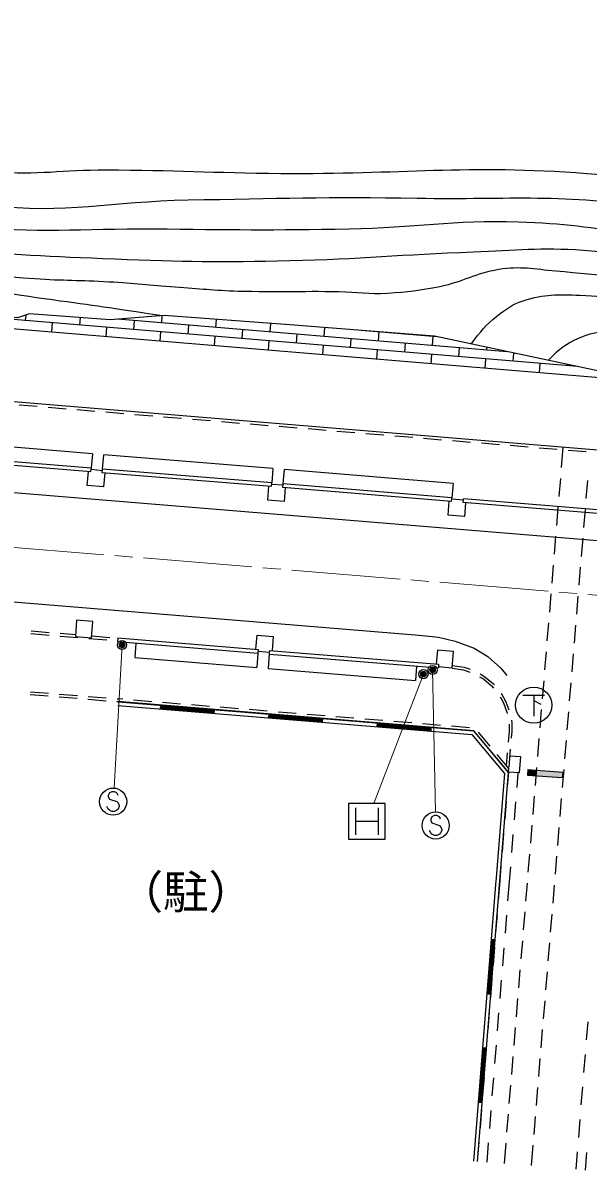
# Model space of a CAD drawing. Units: millimetres, scale not verified. Extents: x 40000 to 680000, y 20000 to 380000.
# Drawn here: x 295946 to 327136, y 255882 to 319175 of the extents above; entities that cross this region are included whole.
import ezdxf
from ezdxf.enums import TextEntityAlignment as Align

# ---------------------------------------------------------------- set-up
doc = ezdxf.new("R2010")
doc.units = ezdxf.units.MM
doc.header["$LTSCALE"] = 1000
doc.header["$PDMODE"] = 32
doc.header["$PDSIZE"] = 500
doc.linetypes.add('CHAIN', pattern=[18.5, 12, -1.5, 3.5, -1.5])
for name, color, linetype, lineweight in [('M-BGD', 7, 'Continuous', 25), ('M-BGD-EXST', 7, 'Continuous', 25), ('M-BMK', 2, 'CHAIN', 13), ('M-STR-HTXT', 7, 'Continuous', 13), ('M-STR-STRC', 7, 'Continuous', 25)]:
    doc.layers.add(name, color=color, linetype=linetype, lineweight=lineweight)
doc.styles.add('ＭＳ ゴシック', font='')
doc.styles.get('ＭＳ ゴシック').set_extended_font_data('MS Gothic')

msp = doc.modelspace()

# ---------------------------------------------------------------- hatches: boundary and pattern name
at = {"layer": 'M-STR-STRC'}
for points in [[(323816, 277977), (323794, 277678), (324276, 277642), (324300, 277941)], [(324300, 277941), (324276, 277642), (325715, 277533), (325738, 277833)]]:
    msp.add_hatch(color=256, dxfattribs=at).paths.add_polyline_path(points)

# ---------------------------------------------------------------- linework, layer by layer
at = {"layer": 'M-BGD'}
for p, q in [((326551, 300212), (285155, 303657)), ((296089, 302747), (296115, 303060)), ((297543, 302124), (297584, 302622)), ((299079, 302498), (299114, 302916)), ((322674, 301036), (301163, 302826)), ((302069, 302249), (302110, 302747)), ((303605, 302623), (303638, 303026)), ((306594, 302374), (306631, 302819)), ((309584, 302126), (309623, 302597)), ((300532, 301875), (300574, 302374)), ((303522, 301626), (303563, 302125)), ((305058, 302000), (305100, 302499)), ((308048, 301752), (308089, 302250)), ((311038, 301503), (311079, 302001)), ((312574, 301877), (312615, 302366)), ((318796, 301861), (314614, 302209)), ((315564, 301628), (315605, 302126)), ((317100, 302002), (317101, 302013)), ((378067, 291448), (252902, 301768)), ((306512, 301378), (306553, 301876)), ((309501, 301129), (309543, 301627)), ((312491, 300880), (312532, 301378)), ((314027, 301254), (314069, 301752)), ((317017, 301005), (317058, 301504)), ((318553, 301379), (318595, 301878)), ((315481, 300631), (315522, 301130)), ((318470, 300383), (318512, 300881)), ((320007, 300757), (320048, 301255)), ((321543, 301130), (321555, 301274)), ((322996, 300508), (323034, 300960)), ((321460, 300134), (321501, 300632)), ((324450, 299885), (324491, 300383)), ((325986, 300259), (325992, 300331)), ((296731, 298004), (295734, 298086)), ((298326, 297872), (297329, 297954)), ((299920, 297741), (298924, 297823)), ((301515, 297609), (300518, 297691)), ((303109, 297478), (302113, 297560)), ((304704, 297346), (303707, 297428)), ((306299, 297215), (305302, 297297)), ((307893, 297083), (306897, 297165)), ((309488, 296952), (308491, 297034)), ((311082, 296820), (310086, 296902)), ((312677, 296689), (311680, 296771)), ((314272, 296557), (313275, 296640)), ((315866, 296426), (314870, 296508)), ((317461, 296294), (316464, 296377)), ((319055, 296163), (318059, 296245)), ((299779, 295408), (290454, 296169)), ((320650, 296032), (319653, 296114)), ((322245, 295900), (321248, 295982)), ((323839, 295769), (322842, 295851)), ((325434, 295637), (324437, 295719)), ((325673, 294643), (325766, 295774)), ((327028, 295506), (326032, 295588)), ((299697, 294411), (290372, 295173)), ((299714, 294611), (290389, 295372)), ((299779, 295408), (299714, 294611)), ((300343, 294555), (300407, 295352)), ((309742, 294599), (300407, 295352)), ((299697, 294411), (299714, 294611)), ((299708, 294548), (300337, 294489)), ((300326, 294355), (300343, 294555)), ((309662, 293602), (300326, 294355)), ((309678, 293802), (300343, 294555)), ((300462, 294344), (300390, 293578)), ((309742, 294599), (309678, 293802)), ((310314, 293743), (310380, 294541)), ((319684, 293766), (310380, 294541)), ((309662, 293602), (309678, 293802)), ((309672, 293735), (310309, 293683)), ((310297, 293544), (310314, 293743)), ((319618, 292969), (310314, 293743)), ((319684, 293766), (319618, 292969)), ((325542, 293048), (325624, 294045)), ((327037, 292931), (327119, 293928)), ((319601, 292770), (310297, 293544)), ((310424, 293533), (310363, 292777)), ((319601, 292770), (319618, 292969)), ((319613, 292915), (320255, 292863)), ((320242, 292716), (320259, 292915)), ((334669, 291533), (320242, 292716)), ((334685, 291733), (320259, 292915)), ((320373, 292705), (320311, 291948)), ((325411, 291454), (325493, 292450)), ((326906, 291337), (326988, 292333)), ((325280, 289859), (325362, 290856)), ((326775, 289742), (326857, 290739)), ((325149, 288265), (325231, 289261)), ((326644, 288147), (326726, 289144)), ((325018, 286670), (325100, 287667)), ((326513, 286553), (326595, 287549)), ((296388, 285479), (297385, 285398)), ((296400, 285628), (297397, 285547)), ((297995, 285499), (298849, 285429)), ((324887, 285075), (324968, 286072)), ((326382, 284958), (326464, 285955)), ((297983, 285349), (298979, 285268)), ((299577, 285219), (300574, 285138)), ((299745, 285356), (300742, 285275)), ((301185, 285239), (301169, 285040)), ((301169, 285040), (308914, 284406)), ((301172, 285090), (301173, 285090)), ((301185, 285239), (308930, 284605)), ((302182, 284957), (302116, 284157)), ((308806, 284615), (308870, 285401)), ((308914, 284406), (308849, 283615)), ((308930, 284605), (308914, 284406)), ((309549, 284445), (308921, 284496)), ((309538, 284356), (309473, 283558)), ((309562, 284554), (309538, 284356)), ((309546, 284355), (318874, 283589)), ((309562, 284554), (318890, 283789)), ((318822, 284568), (318754, 283800)), ((324755, 283481), (324837, 284477)), ((326251, 283364), (326333, 284360)), ((302116, 284157), (308849, 283615)), ((309473, 283558), (317603, 282887)), ((317669, 283688), (317603, 282887)), ((318890, 283789), (318874, 283589)), ((319637, 283571), (320268, 283476)), ((319659, 283719), (320304, 283622)), ((320304, 283622), (320633, 283511)), ((320268, 283476), (320610, 283360)), ((321149, 283102), (321356, 282979)), ((321175, 283261), (321443, 283102)), ((321356, 282979), (321810, 282601)), ((321443, 283102), (321916, 282708)), ((321810, 282601), (321919, 282473)), ((321916, 282708), (321963, 282652)), ((324624, 281886), (324706, 282883)), ((326120, 281769), (326202, 282766)), ((296346, 282125), (297343, 282043)), ((296359, 282274), (297355, 282193)), ((297941, 281994), (298938, 281912)), ((297953, 282144), (298950, 282062)), ((299536, 281863), (300532, 281781)), ((299548, 282013), (300545, 281931)), ((301130, 281732), (301201, 281726)), ((301143, 281882), (301214, 281876)), ((301200, 281716), (320818, 280111)), ((301458, 281856), (301214, 281876)), ((303052, 281725), (302056, 281807)), ((304647, 281595), (303650, 281676)), ((322276, 281994), (322462, 281658)), ((322340, 282187), (322598, 281721)), ((322462, 281658), (322677, 281094)), ((322598, 281721), (322765, 281284)), ((301184, 281517), (320718, 279918)), ((303534, 281525), (303518, 281326)), ((303521, 281366), (306511, 281121)), ((303524, 281406), (306514, 281161)), ((303528, 281446), (306518, 281201)), ((303531, 281486), (306521, 281241)), ((306242, 281464), (305245, 281546)), ((306508, 281081), (306524, 281281)), ((307836, 281334), (306840, 281415)), ((309431, 281203), (308434, 281285)), ((309514, 281036), (309498, 280837)), ((311026, 281073), (310029, 281154)), ((312620, 280942), (311624, 281024)), ((322677, 281094), (322679, 281082)), ((324493, 280291), (324575, 281288)), ((325989, 280174), (326071, 281171)), ((309501, 280877), (312491, 280632)), ((309504, 280916), (312494, 280672)), ((309508, 280956), (312498, 280712)), ((309511, 280996), (312501, 280751)), ((312488, 280592), (312504, 280791)), ((314215, 280812), (313218, 280893)), ((315810, 280681), (314813, 280763)), ((315494, 280547), (315478, 280347)), ((315484, 280427), (318474, 280182)), ((315488, 280467), (318478, 280222)), ((315491, 280507), (318481, 280262)), ((317404, 280551), (316408, 280632)), ((318999, 280420), (318002, 280502)), ((322779, 280491), (322778, 280102)), ((322903, 280702), (322929, 280561)), ((322929, 280561), (322928, 280095)), ((315481, 280387), (318471, 280142)), ((318468, 280103), (318484, 280302)), ((320594, 280290), (319597, 280371)), ((320718, 279918), (322527, 277756)), ((320818, 280111), (322733, 277822)), ((321729, 279272), (321087, 280039)), ((322778, 280102), (322727, 279493)), ((322928, 280095), (322895, 279706)), ((324362, 278697), (324444, 279693)), ((325858, 278580), (325940, 279576)), ((322755, 278044), (322114, 278811)), ((322677, 278895), (322618, 278208)), ((322845, 279108), (322761, 278112)), ((322814, 278740), (323407, 278692)), ((324231, 277102), (324313, 278099)), ((325727, 276985), (325809, 277982)), ((322527, 277756), (322048, 271777)), ((322733, 277822), (322253, 271843)), ((322745, 277844), (322680, 277036)), ((323263, 277802), (323198, 276994)), ((313926, 274124), (313926, 276124)), ((313926, 276124), (315926, 276124)), ((315926, 276124), (315926, 274124)), ((322616, 276239), (322536, 275242)), ((323134, 276197), (323054, 275200)), ((324100, 275508), (324182, 276504)), ((325596, 275390), (325677, 276387)), ((314301, 275874), (314301, 274374)), ((315551, 275874), (315551, 274374)), ((314301, 275124), (315551, 275124)), ((323969, 273913), (324051, 274910)), ((325464, 273796), (325546, 274792)), ((315926, 274124), (313926, 274124)), ((322472, 274444), (322392, 273447)), ((322990, 274403), (322910, 273406)), ((323838, 272318), (323920, 273315)), ((325333, 272201), (325415, 273198)), ((322328, 272650), (322263, 271842)), ((322847, 272608), (322782, 271801)), ((322054, 271859), (320813, 256377)), ((322253, 271843), (321013, 256361)), ((322263, 271842), (322178, 270780)), ((322782, 271801), (322697, 270738)), ((323707, 270724), (323789, 271720)), ((325202, 270607), (325284, 271603)), ((322114, 269982), (322035, 268986)), ((322633, 269941), (322553, 268944)), ((323576, 269129), (323658, 270126)), ((325071, 269012), (325153, 270009)), ((321833, 268601), (321593, 265610)), ((321873, 268597), (321633, 265607)), ((321913, 268594), (321673, 265604)), ((321953, 268591), (321713, 265601)), ((321993, 268588), (321793, 268604)), ((323445, 267534), (323527, 268531)), ((324940, 267417), (325022, 268414)), ((321971, 268188), (321891, 267191)), ((322489, 268147), (322409, 267150)), ((323314, 265940), (323396, 266936)), ((324809, 265823), (324891, 266819)), ((321827, 266394), (321747, 265397)), ((322345, 266352), (322265, 265356)), ((321554, 265613), (321753, 265597)), ((323183, 264345), (323264, 265342)), ((324678, 264228), (324760, 265225)), ((321683, 264600), (321603, 263603)), ((322201, 264558), (322121, 263561)), ((327053, 263065), (327133, 264062)), ((323051, 262751), (323133, 263747)), ((324547, 262633), (324629, 263630)), ((321539, 262805), (321459, 261809)), ((322057, 262764), (321978, 261767)), ((321354, 262620), (321114, 259629)), ((321394, 262617), (321154, 259626)), ((321433, 262613), (321194, 259623)), ((321473, 262610), (321234, 259620)), ((321513, 262607), (321314, 262623)), ((322920, 261156), (323002, 262153)), ((324416, 261039), (324498, 262035)), ((326909, 261271), (326989, 262267)), ((321395, 261011), (321315, 260014)), ((321914, 260970), (321834, 259973)), ((322789, 259561), (322871, 260558)), ((324285, 259444), (324367, 260441)), ((326764, 259476), (326845, 260473)), ((321074, 259633), (321274, 259617)), ((321252, 259217), (321172, 258220)), ((321770, 259175), (321690, 258179)), ((322658, 257967), (322740, 258963)), ((324154, 257850), (324236, 258846)), ((326620, 257682), (326700, 258679)), ((321108, 257423), (321023, 256361)), ((321626, 257381), (321541, 256319)), ((322516, 256238), (322609, 257369)), ((324012, 256126), (324105, 257252)), ((326479, 255923), (326556, 256885)), ((326997, 255882), (327075, 256843))]:
    msp.add_line(p, q, dxfattribs=at)
for points in [[(330429, 299388), (318655, 301891), (310669, 302519), (303737, 303034), (300754, 302793), (296314, 303126), (295641, 302900), (285423, 303757), (284060, 303246)], [(298841, 285319), (299737, 285253), (299803, 286149), (298907, 286215)]]:
    msp.add_lwpolyline(points, close=True, dxfattribs=at)
for points in [[(300390, 293578), (299498, 293662), (299569, 294422)], [(310363, 292777), (309463, 292850), (309525, 293613)], [(320311, 291948), (319416, 292021), (319478, 292780)], [(308870, 285401), (309763, 285329), (309700, 284543)], [(318880, 283665), (319634, 283598), (319713, 284489), (318822, 284568)], [(322738, 277831), (320823, 280121), (301201, 281726)], [(323407, 278692), (323335, 277796), (322739, 277844), (322755, 278044)]]:
    msp.add_lwpolyline(points, dxfattribs=at)
for points, knots in [([(262827, 319111), (264679, 317313), (265292, 316740), (267056, 315453), (268993, 314041), (270287, 313571), (272343, 312338), (274564, 311007), (275772, 310201), (278001, 308881), (279739, 307852), (280654, 307157), (282487, 306309), (284133, 305548), (285097, 305119), (286887, 304823), (288540, 304550), (289503, 304832), (291174, 304709), (293686, 304524), (295078, 304248), (297574, 303909), (299946, 303587), (300704, 303473), (303638, 303026)], [0, 0, 0, 0, 1, 1, 1, 2, 2, 2, 3, 3, 3, 4, 4, 4, 5, 5, 5, 6, 6, 6, 7, 7, 7, 8, 8, 8, 8]), ([(385199, 305648), (383104, 304819), (382431, 304573), (380784, 303634), (379368, 302827), (378766, 302055), (377312, 301319), (375909, 300610), (375036, 300357), (373497, 300033), (370951, 299499), (369455, 299575), (366854, 299562), (364685, 299551), (363486, 299898), (361325, 300076), (358732, 300291), (357276, 300361), (354681, 300548), (350780, 300828), (348568, 300741), (344694, 301276), (342345, 301601), (341080, 302071), (338779, 302648), (336100, 303320), (334663, 303946), (331964, 304534), (329419, 305089), (327958, 305256), (325363, 305477), (324134, 305582), (323423, 305766), (322206, 305566), (320899, 305351), (320245, 304893), (318948, 304623), (317835, 304392), (317197, 304318), (316062, 304252), (315014, 304190), (314426, 304320), (313376, 304338), (311211, 304373), (309997, 304303), (307833, 304366), (306469, 304406), (305708, 304498), (304346, 304595), (302917, 304697), (302119, 304789), (300689, 304880), (299095, 304982), (298196, 304936), (296603, 305052), (293083, 305309), (291116, 305556), (287630, 306109), (286296, 306321), (285550, 306483), (284258, 306881), (282687, 307365), (281845, 307780), (280401, 308567), (278924, 309371), (278217, 310022), (276772, 310881), (275084, 311885), (274061, 312310), (272371, 313310), (270639, 314335), (269677, 314927), (268028, 316082), (266878, 316887), (266200, 317301), (265142, 318225), (264755, 318563), (264616, 318678), (264170, 319111)], [0, 0, 0, 0, 1, 1, 1, 2, 2, 2, 3, 3, 3, 4, 4, 4, 5, 5, 5, 6, 6, 6, 7, 7, 7, 8, 8, 8, 9, 9, 9, 10, 10, 10, 11, 11, 11, 12, 12, 12, 13, 13, 13, 14, 14, 14, 15, 15, 15, 16, 16, 16, 17, 17, 17, 18, 18, 18, 19, 19, 19, 20, 20, 20, 21, 21, 21, 22, 22, 22, 23, 23, 23, 24, 24, 24, 25, 25, 25, 26, 26, 26, 26]), ([(265822, 319175), (269007, 316797), (269898, 316090), (272669, 314353), (274700, 313080), (275868, 312411), (277974, 311267), (279794, 310277), (280745, 309546), (282699, 308856), (286120, 307647), (288169, 307316), (291764, 306831), (295358, 306345), (297400, 306307), (301023, 306156), (304787, 305998), (306900, 305975), (310667, 306059), (314625, 306148), (316835, 306407), (320793, 306541), (323165, 306622), (324501, 306812), (326869, 306638), (330560, 306366), (332532, 305497), (336127, 304612), (338825, 303949), (340245, 303205), (342974, 302684), (345728, 302158), (347315, 302122), (350111, 301912), (353457, 301661), (355346, 301759), (358694, 301526), (361562, 301328), (363149, 300941), (366023, 300851), (368133, 300786), (369349, 300654), (371424, 301044), (373509, 301437), (374695, 301721), (376631, 302587), (378024, 303210), (378590, 303944), (379910, 304709), (380946, 305309), (381310, 305502), (382611, 306156)], [0, 0, 0, 0, 1, 1, 1, 2, 2, 2, 3, 3, 3, 4, 4, 4, 5, 5, 5, 6, 6, 6, 7, 7, 7, 8, 8, 8, 9, 9, 9, 10, 10, 10, 11, 11, 11, 12, 12, 12, 13, 13, 13, 14, 14, 14, 15, 15, 15, 16, 16, 16, 17, 17, 17, 17]), ([(380585, 306348), (378651, 305078), (378035, 304636), (376246, 303841), (374819, 303207), (374008, 302829), (372485, 302491), (370194, 301983), (368852, 301899), (366505, 301912), (363360, 301930), (361637, 302542), (358501, 302780), (356432, 302937), (355268, 302952), (353197, 303069), (350032, 303249), (348216, 302993), (345096, 303552), (341576, 304181), (339789, 305290), (336320, 306156), (333782, 306789), (332346, 307107), (329762, 307506), (327254, 307892), (325836, 308094), (323300, 308181), (319645, 308305), (317602, 307863), (313946, 307795), (309727, 307716), (307363, 307754), (303144, 307795), (299076, 307835), (296769, 307507), (292729, 307988), (289933, 308321), (288358, 308635), (285689, 309531), (283035, 310422), (281661, 311226), (279131, 312424), (276405, 313715), (274684, 314167), (272284, 315992), (271051, 316930), (270559, 317315), (269294, 318596)], [0, 0, 0, 0, 1, 1, 1, 2, 2, 2, 3, 3, 3, 4, 4, 4, 5, 5, 5, 6, 6, 6, 7, 7, 7, 8, 8, 8, 9, 9, 9, 10, 10, 10, 11, 11, 11, 12, 12, 12, 13, 13, 13, 14, 14, 14, 15, 15, 15, 16, 16, 16, 16]), ([(273152, 317897), (276688, 315588), (277913, 314911), (281156, 313364), (285951, 311077), (288803, 309748), (294079, 309121), (298345, 308614), (300778, 309335), (305073, 309410), (310007, 309496), (312773, 309591), (317707, 309507), (322872, 309419), (325828, 309805), (330919, 308928), (334774, 308265), (336777, 307214), (340563, 306228), (343039, 305583), (344396, 305048), (346928, 304685), (350817, 304126), (353033, 304094), (356958, 303913), (360194, 303765), (362014, 303710), (365252, 303817), (366874, 303870), (367789, 303895), (369398, 304106), (372307, 304488), (373383, 304990), (376631, 306131)], [0, 0, 0, 0, 1, 1, 1, 2, 2, 2, 3, 3, 3, 4, 4, 4, 5, 5, 5, 6, 6, 6, 7, 7, 7, 8, 8, 8, 9, 9, 9, 10, 10, 10, 11, 11, 11, 11]), ([(372774, 306421), (368378, 305648), (367039, 305406), (363323, 305167), (359714, 304935), (357669, 304878), (354065, 305167), (349719, 305516), (347328, 306157), (343070, 307096), (339644, 307852), (337812, 308632), (334391, 309410), (331545, 310057), (329971, 310632), (327061, 310857), (320489, 311365), (316776, 310796), (310184, 310857), (306417, 310892), (304308, 311036), (300540, 311050), (298129, 311058), (296772, 310760), (294368, 310953), (291334, 311197), (289620, 311579), (286750, 312593), (284144, 313513), (282835, 314402), (280385, 315679), (278905, 316450), (278419, 316705), (276623, 317704)], [0, 0, 0, 0, 1, 1, 1, 2, 2, 2, 3, 3, 3, 4, 4, 4, 5, 5, 5, 6, 6, 6, 7, 7, 7, 8, 8, 8, 9, 9, 9, 10, 10, 10, 11, 11, 11, 11]), ([(391199, 306463), (387594, 304614), (386664, 304144), (383784, 302605), (381650, 301465), (380438, 300856), (378341, 299648), (377338, 299070), (376886, 298536), (375812, 298105), (374394, 297536), (373479, 297549), (371954, 297462), (370166, 297359), (369158, 297439), (367368, 297505), (364232, 297619), (362481, 297813), (359353, 298062), (357509, 298209), (356480, 298327), (354638, 298490), (353282, 298610), (352522, 298665), (351166, 298790), (347882, 299094), (346035, 299210), (342765, 299648), (340825, 299907), (339763, 300207), (337836, 300548), (335915, 300888), (334805, 300908), (332907, 301362), (332155, 301542), (331780, 301817), (331021, 301962), (330227, 302114), (329771, 302203), (328964, 302177), (328048, 302146), (327489, 302159), (326649, 301791), (325891, 301459), (325581, 301184), (324925, 300558)], [0, 0, 0, 0, 1, 1, 1, 2, 2, 2, 3, 3, 3, 4, 4, 4, 5, 5, 5, 6, 6, 6, 7, 7, 7, 8, 8, 8, 9, 9, 9, 10, 10, 10, 11, 11, 11, 12, 12, 12, 13, 13, 13, 14, 14, 14, 15, 15, 15, 15]), ([(320682, 301460), (321253, 302200), (321456, 302496), (322106, 302991), (322631, 303392), (322933, 303650), (323563, 303848), (324734, 304217), (325466, 304209), (326692, 304148), (328447, 304062), (329430, 303906), (331150, 303548), (333559, 303047), (334845, 302501), (337236, 301919), (339715, 301317), (341110, 300991), (343622, 300548), (345952, 300137), (347271, 299980), (349623, 299733), (351642, 299522), (352784, 299535), (354809, 299391), (356317, 299283), (357160, 299202), (358667, 299091), (361027, 298915), (362348, 298803), (364711, 298662), (367421, 298500), (368943, 298173), (371654, 298319), (372990, 298391), (373753, 298469), (375040, 298833), (376279, 299185), (376887, 299639), (377998, 300291), (379092, 300932), (379612, 301438), (380698, 302091), (382380, 303101), (383417, 303498), (385156, 304405), (386245, 304974), (386586, 305152), (387942, 305863)], [0, 0, 0, 0, 1, 1, 1, 2, 2, 2, 3, 3, 3, 4, 4, 4, 5, 5, 5, 6, 6, 6, 7, 7, 7, 8, 8, 8, 9, 9, 9, 10, 10, 10, 11, 11, 11, 12, 12, 12, 13, 13, 13, 14, 14, 14, 15, 15, 15, 16, 16, 16, 16])]:
    msp.add_open_spline(points, degree=3, knots=knots, dxfattribs=at)
at = {"layer": 'M-BGD-EXST'}
for p, q in [((323535, 282083), (324735, 282083)), ((324135, 282083), (324135, 280933)), ((324135, 281783), (324535, 281583))]:
    msp.add_line(p, q, dxfattribs=at)
msp.add_circle((324135, 281533), 1000, dxfattribs=at)
at = {"layer": 'M-BMK'}
for p, q in [((294433, 290325), (300413, 289834)), ((301011, 289785), (302007, 289703)), ((302605, 289654), (308585, 289164)), ((309183, 289114), (310180, 289033)), ((310778, 288984), (316758, 288493)), ((317356, 288444), (318352, 288362)), ((318950, 288313), (324930, 287822)), ((325528, 287773), (326525, 287691)), ((327123, 287642), (333103, 287151))]:
    msp.add_line(p, q, dxfattribs=at)
at = {"layer": 'M-STR-HTXT'}
for p, q in [((301420, 284856), (300975, 276978)), ((318053, 283243), (315326, 276155)), ((318552, 283477), (318710, 275660))]:
    msp.add_line(p, q, dxfattribs=at)
at = {"layer": 'M-STR-STRC'}
for p, q in [((339558, 289631), (252948, 296745)), ((323816, 277977), (323794, 277678)), ((323816, 277977), (325738, 277833)), ((323794, 277678), (325715, 277533)), ((325738, 277833), (325715, 277533)), ((300720, 276687), (300652, 276551)), ((300856, 276755), (300720, 276687)), ((300993, 276755), (300856, 276755)), ((301129, 276687), (300993, 276755)), ((301197, 276551), (301129, 276687)), ((300652, 276551), (300652, 276483)), ((300652, 276483), (300720, 276346)), ((300720, 276346), (301129, 276210)), ((301129, 276210), (301197, 276142)), ((301197, 276142), (301265, 276005)), ((301265, 276005), (301265, 275937)), ((300652, 275801), (300583, 275937)), ((300720, 275733), (300652, 275801)), ((300856, 275664), (300720, 275733)), ((300993, 275664), (300856, 275664)), ((301129, 275733), (300993, 275664)), ((301197, 275801), (301129, 275733)), ((301265, 275937), (301197, 275801)), ((318522, 275373), (318454, 275236)), ((318658, 275441), (318522, 275373)), ((318795, 275441), (318658, 275441)), ((318931, 275373), (318795, 275441)), ((318999, 275236), (318931, 275373)), ((318454, 275236), (318454, 275168)), ((318454, 275168), (318522, 275032)), ((318522, 275032), (318931, 274895)), ((318931, 274895), (318999, 274827)), ((318999, 274827), (319067, 274691)), ((318454, 274486), (318386, 274623)), ((318522, 274418), (318454, 274486)), ((318658, 274350), (318522, 274418)), ((318795, 274350), (318658, 274350)), ((318931, 274418), (318795, 274350)), ((318999, 274486), (318931, 274418)), ((319067, 274623), (318999, 274486)), ((319067, 274691), (319067, 274623))]:
    msp.add_line(p, q, dxfattribs=at)
for points in [[(199839, 293706), (200644, 294171), (201592, 294546), (202479, 294765), (204040, 294734), (317819, 285395)], [(317819, 285395), (318873, 285279), (319795, 285072), (320844, 284681), (321613, 284216), (322315, 283572), (322648, 283174)]]:
    msp.add_lwpolyline(points, dxfattribs=at)
for centre, radius in [((301420, 284856), 150), ((301420, 284856), 120), ((301420, 284856), 90), ((301420, 284856), 60), ((301420, 284856), 30), ((301420, 284856), 20), ((318552, 283477), 150), ((318552, 283477), 120), ((318552, 283477), 90), ((318053, 283243), 150), ((318053, 283243), 120), ((318053, 283243), 90), ((318053, 283243), 60), ((318053, 283243), 30), ((318053, 283243), 20), ((318552, 283477), 60), ((318552, 283477), 30), ((318552, 283477), 20), ((300924, 276210), 750), ((318726, 274895), 750)]:
    msp.add_circle(centre, radius, dxfattribs=at)
for p in [(301420, 284856), (318552, 283477), (318053, 283243)]:
    msp.add_point(p, dxfattribs=at)

# ---------------------------------------------------------------- texts
at = {"layer": 'M-BGD', "style": 'ＭＳ ゴシック'}
msp.add_text('（駐）', height=1833, dxfattribs=at).set_placement((301182, 269757), align=Align.BOTTOM_LEFT)

doc.saveas('drawing.dxf')
